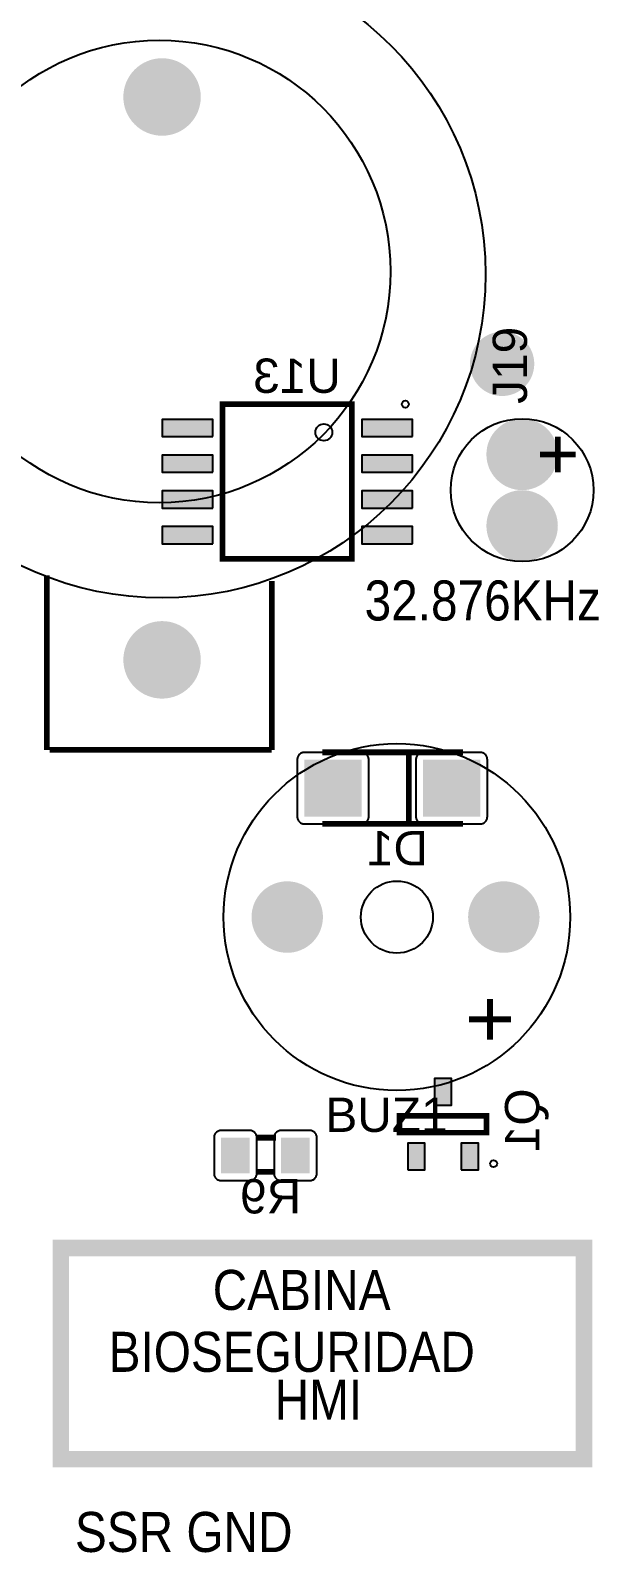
# Model space of a CAD drawing. Header units: inches. Extents: x 15 to 148, y 10 to 111.
# Drawn here: x 133.797 to 135.327, y 98.32 to 102.417 of the extents above; entities that cross this region are included whole.
import ezdxf

# ---------------------------------------------------------------- set-up
doc = ezdxf.new("R2010")
doc.units = ezdxf.units.IN
doc.header["$MEASUREMENT"] = 0
doc.layers.add('BLK_12AWG', color=7, linetype='Continuous')

# ---------------------------------------------------------------- blocks, each defined once
blk = doc.blocks.new('RPAD')
blk.add_trace([(-0.5, -0.5), (-0.5, 0.5), (0.5, -0.5), (0.5, 0.5)])
blk = doc.blocks.new('EPAD')
at = {"const_width": 0.5}
blk.add_lwpolyline([(-0.25, 0, 1), (0.25, 0, 1)], format="xyb", close=True, dxfattribs=at)
blk = doc.blocks.new('CEGHHMI')
for points, const_width in [([(120.0541, 104.21), (119.873, 104.21), (119.873, 104.4265), (120.0541, 104.4265), (120.0541, 104.21)], 0.00787), ([(120.0541, 104.21), (119.873, 104.21), (119.873, 104.4265), (120.0541, 104.4265), (120.0541, 104.21)], 0.00787), ([(120.0541, 104.21), (119.873, 104.21), (119.873, 104.4265), (120.0541, 104.4265), (120.0541, 104.21)], 0.00787), ([(120.3423, 104.3812), (120.3423, 104.3312)], 0.008), ([(120.3423, 104.3812), (120.3423, 104.3312)], 0.008), ([(120.3423, 104.3812), (120.3423, 104.3312)], 0.008), ([(120.3673, 104.3562), (120.3173, 104.3562)], 0.008), ([(120.3673, 104.3562), (120.3173, 104.3562)], 0.008), ([(120.3673, 104.3562), (120.3173, 104.3562)], 0.008), ([(119.6269, 103.9428), (119.6269, 104.1869)], 0.008), ([(119.6269, 103.9428), (119.6269, 104.1869)], 0.008), ([(119.6269, 103.9428), (119.6269, 104.1869)], 0.008), ([(119.9419, 104.1791), (119.9419, 103.9428)], 0.008), ([(119.9419, 104.1791), (119.9419, 103.9428)], 0.008), ([(119.9419, 104.1791), (119.9419, 103.9428)], 0.008), ([(119.6309, 103.9428), (119.9419, 103.9428)], 0.008), ([(119.6309, 103.9428), (119.9419, 103.9428)], 0.008), ([(119.6309, 103.9428), (119.9419, 103.9428)], 0.008), ([(120.2096, 103.9394), (120.0126, 103.9394)], 0.008), ([(120.2096, 103.9394), (120.0126, 103.9394)], 0.008), ([(120.2096, 103.9394), (120.0126, 103.9394)], 0.008), ([(120.1336, 103.8394), (120.1336, 103.9394)], 0.008), ([(120.1336, 103.8394), (120.1336, 103.9394)], 0.008), ([(120.1336, 103.8394), (120.1336, 103.9394)], 0.008), ([(120.0126, 103.8394), (120.2096, 103.8394)], 0.008), ([(120.0126, 103.8394), (120.2096, 103.8394)], 0.008), ([(120.0126, 103.8394), (120.2096, 103.8394)], 0.008), ([(120.1205, 103.4074), (120.1205, 103.431), (120.2426, 103.431), (120.2426, 103.4074), (120.1205, 103.4074)], 0.00787), ([(120.1205, 103.4074), (120.1205, 103.431), (120.2426, 103.431), (120.2426, 103.4074), (120.1205, 103.4074)], 0.00787), ([(120.1205, 103.4074), (120.1205, 103.431), (120.2426, 103.431), (120.2426, 103.4074), (120.1205, 103.4074)], 0.00787), ([(119.92, 103.4004), (119.948, 103.4004)], 0.008), ([(119.92, 103.4004), (119.948, 103.4004)], 0.008), ([(119.92, 103.4004), (119.948, 103.4004)], 0.008), ([(119.92, 103.3524), (119.947, 103.3524)], 0.008), ([(119.92, 103.3524), (119.947, 103.3524)], 0.008), ([(119.92, 103.3524), (119.947, 103.3524)], 0.008), ([(119.6466, 102.9507), (120.3789, 102.9507), (120.3789, 103.246), (119.6466, 103.246), (119.6466, 102.9507)], 0.023), ([(119.6466, 102.9507), (120.3789, 102.9507), (120.3789, 103.246), (119.6466, 103.246), (119.6466, 102.9507)], 0.023), ([(119.6466, 102.9507), (120.3789, 102.9507), (120.3789, 103.246), (119.6466, 103.246), (119.6466, 102.9507)], 0.023)]:
    blk.add_lwpolyline(points, dxfattribs=dict(const_width=const_width))
for points in [[(119.8593, 104.3812), (119.8593, 104.4052), (119.7883, 104.4052), (119.7883, 104.3812), (119.8593, 104.3812)], [(120.1388, 104.3812), (120.1388, 104.4052), (120.0678, 104.4052), (120.0678, 104.3812), (120.1388, 104.3812)], [(119.8593, 104.3312), (119.8593, 104.3552), (119.7883, 104.3552), (119.7883, 104.3312), (119.8593, 104.3312)], [(120.1388, 104.3312), (120.1388, 104.3552), (120.0678, 104.3552), (120.0678, 104.3312), (120.1388, 104.3312)], [(119.8593, 104.2812), (119.8593, 104.3052), (119.7883, 104.3052), (119.7883, 104.2812), (119.8593, 104.2812)], [(120.1388, 104.2812), (120.1388, 104.3052), (120.0678, 104.3052), (120.0678, 104.2812), (120.1388, 104.2812)], [(119.8593, 104.2312), (119.8593, 104.2552), (119.7883, 104.2552), (119.7883, 104.2312), (119.8593, 104.2312)], [(120.1388, 104.2312), (120.1388, 104.2552), (120.0678, 104.2552), (120.0678, 104.2312), (120.1388, 104.2312)], [(119.9876, 103.8394), (120.0676, 103.8394), (120.0686, 103.8394), (120.0696, 103.8396), (120.0706, 103.8398), (120.0715, 103.8401), (120.0724, 103.8405), (120.0732, 103.841), (120.074, 103.8416), (120.0747, 103.8422), (120.0753, 103.843), (120.0759, 103.8437), (120.0764, 103.8445), (120.0768, 103.8454), (120.0772, 103.8463), (120.0774, 103.8473), (120.0775, 103.8483), (120.0776, 103.8494), (120.0776, 103.9294), (120.0775, 103.9304), (120.0774, 103.9314), (120.0772, 103.9324), (120.0768, 103.9333), (120.0764, 103.9342), (120.0759, 103.935), (120.0753, 103.9358), (120.0747, 103.9365), (120.074, 103.9371), (120.0732, 103.9377), (120.0724, 103.9382), (120.0715, 103.9386), (120.0706, 103.9389), (120.0696, 103.9392), (120.0686, 103.9393), (120.0676, 103.9394), (119.9876, 103.9394), (119.9866, 103.9393), (119.9855, 103.9392), (119.9846, 103.9389), (119.9837, 103.9386), (119.9828, 103.9382), (119.982, 103.9377), (119.9812, 103.9371), (119.9805, 103.9365), (119.9798, 103.9358), (119.9793, 103.935), (119.9788, 103.9342), (119.9784, 103.9333), (119.978, 103.9324), (119.9778, 103.9314), (119.9776, 103.9304), (119.9776, 103.9294), (119.9776, 103.8494), (119.9776, 103.8483), (119.9778, 103.8473), (119.978, 103.8463), (119.9784, 103.8454), (119.9788, 103.8445), (119.9793, 103.8437), (119.9798, 103.843), (119.9805, 103.8422), (119.9812, 103.8416), (119.982, 103.841), (119.9828, 103.8405), (119.9837, 103.8401), (119.9846, 103.8398), (119.9855, 103.8396), (119.9866, 103.8394), (119.9876, 103.8394)], [(120.1536, 103.8394), (120.2336, 103.8394), (120.2346, 103.8394), (120.2356, 103.8396), (120.2366, 103.8398), (120.2375, 103.8401), (120.2384, 103.8405), (120.2392, 103.841), (120.24, 103.8416), (120.2407, 103.8422), (120.2413, 103.843), (120.2419, 103.8437), (120.2424, 103.8445), (120.2428, 103.8454), (120.2432, 103.8463), (120.2434, 103.8473), (120.2435, 103.8483), (120.2436, 103.8494), (120.2436, 103.9294), (120.2435, 103.9304), (120.2434, 103.9314), (120.2432, 103.9324), (120.2428, 103.9333), (120.2424, 103.9342), (120.2419, 103.935), (120.2413, 103.9358), (120.2407, 103.9365), (120.24, 103.9371), (120.2392, 103.9377), (120.2384, 103.9382), (120.2375, 103.9386), (120.2366, 103.9389), (120.2356, 103.9392), (120.2346, 103.9393), (120.2336, 103.9394), (120.1536, 103.9394), (120.1526, 103.9393), (120.1515, 103.9392), (120.1506, 103.9389), (120.1497, 103.9386), (120.1488, 103.9382), (120.148, 103.9377), (120.1472, 103.9371), (120.1465, 103.9365), (120.1458, 103.9358), (120.1453, 103.935), (120.1448, 103.9342), (120.1444, 103.9333), (120.144, 103.9324), (120.1438, 103.9314), (120.1436, 103.9304), (120.1436, 103.9294), (120.1436, 103.8494), (120.1436, 103.8483), (120.1438, 103.8473), (120.144, 103.8463), (120.1444, 103.8454), (120.1448, 103.8445), (120.1453, 103.8437), (120.1458, 103.843), (120.1465, 103.8422), (120.1472, 103.8416), (120.148, 103.841), (120.1488, 103.8405), (120.1497, 103.8401), (120.1506, 103.8398), (120.1515, 103.8396), (120.1526, 103.8394), (120.1536, 103.8394)], [(120.1696, 103.446), (120.1936, 103.446), (120.1936, 103.483), (120.1696, 103.483), (120.1696, 103.446)], [(119.871, 103.3404), (119.911, 103.3404), (119.912, 103.3405), (119.913, 103.3406), (119.914, 103.3409), (119.9149, 103.3412), (119.9158, 103.3416), (119.9166, 103.3421), (119.9174, 103.3427), (119.9181, 103.3433), (119.9187, 103.344), (119.9193, 103.3448), (119.9198, 103.3456), (119.9202, 103.3465), (119.9205, 103.3474), (119.9208, 103.3484), (119.9209, 103.3494), (119.921, 103.3504), (119.921, 103.4004), (119.9209, 103.4015), (119.9208, 103.4025), (119.9205, 103.4034), (119.9202, 103.4044), (119.9198, 103.4052), (119.9193, 103.4061), (119.9187, 103.4068), (119.9181, 103.4075), (119.9174, 103.4082), (119.9166, 103.4087), (119.9158, 103.4092), (119.9149, 103.4097), (119.914, 103.41), (119.913, 103.4102), (119.912, 103.4104), (119.911, 103.4104), (119.871, 103.4104), (119.8699, 103.4104), (119.8689, 103.4102), (119.868, 103.41), (119.867, 103.4097), (119.8662, 103.4092), (119.8653, 103.4087), (119.8646, 103.4082), (119.8639, 103.4075), (119.8632, 103.4068), (119.8626, 103.4061), (119.8621, 103.4052), (119.8617, 103.4044), (119.8614, 103.4034), (119.8612, 103.4025), (119.861, 103.4015), (119.861, 103.4004), (119.861, 103.3504), (119.861, 103.3494), (119.8612, 103.3484), (119.8614, 103.3474), (119.8617, 103.3465), (119.8621, 103.3456), (119.8626, 103.3448), (119.8632, 103.344), (119.8639, 103.3433), (119.8646, 103.3427), (119.8653, 103.3421), (119.8662, 103.3416), (119.867, 103.3412), (119.868, 103.3409), (119.8689, 103.3406), (119.8699, 103.3405), (119.871, 103.3404)], [(119.955, 103.3404), (119.995, 103.3404), (119.996, 103.3405), (119.997, 103.3406), (119.998, 103.3409), (119.9989, 103.3412), (119.9998, 103.3416), (120.0006, 103.3421), (120.0014, 103.3427), (120.0021, 103.3433), (120.0027, 103.344), (120.0033, 103.3448), (120.0038, 103.3456), (120.0042, 103.3465), (120.0045, 103.3474), (120.0048, 103.3484), (120.0049, 103.3494), (120.005, 103.3504), (120.005, 103.4004), (120.0049, 103.4015), (120.0048, 103.4025), (120.0045, 103.4034), (120.0042, 103.4044), (120.0038, 103.4052), (120.0033, 103.4061), (120.0027, 103.4068), (120.0021, 103.4075), (120.0014, 103.4082), (120.0006, 103.4087), (119.9998, 103.4092), (119.9989, 103.4097), (119.998, 103.41), (119.997, 103.4102), (119.996, 103.4104), (119.995, 103.4104), (119.955, 103.4104), (119.9539, 103.4104), (119.9529, 103.4102), (119.952, 103.41), (119.951, 103.4097), (119.9502, 103.4092), (119.9493, 103.4087), (119.9486, 103.4082), (119.9479, 103.4075), (119.9472, 103.4068), (119.9466, 103.4061), (119.9461, 103.4052), (119.9457, 103.4044), (119.9454, 103.4034), (119.9452, 103.4025), (119.945, 103.4015), (119.945, 103.4004), (119.945, 103.3504), (119.945, 103.3494), (119.9452, 103.3484), (119.9454, 103.3474), (119.9457, 103.3465), (119.9461, 103.3456), (119.9466, 103.3448), (119.9472, 103.344), (119.9479, 103.3433), (119.9486, 103.3427), (119.9493, 103.3421), (119.9502, 103.3416), (119.951, 103.3412), (119.952, 103.3409), (119.9529, 103.3406), (119.9539, 103.3405), (119.955, 103.3404)], [(120.1322, 103.3555), (120.1562, 103.3555), (120.1562, 103.3925), (120.1322, 103.3925), (120.1322, 103.3555)], [(120.207, 103.3555), (120.231, 103.3555), (120.231, 103.3925), (120.207, 103.3925), (120.207, 103.3555)]]:
    blk.add_lwpolyline(points, close=True)
for centre, radius in [((119.7883, 104.6082), 0.4528), ((119.7883, 104.6082), 0.4528), ((119.7883, 104.6082), 0.4528), ((119.7844, 104.6121), 0.3236), ((119.7844, 104.6121), 0.3236), ((119.7844, 104.6121), 0.3236), ((120.1289, 104.4265), 0.00492), ((120.1289, 104.4265), 0.00492), ((120.1289, 104.4265), 0.00492), ((120.2923, 104.3062), 0.1), ((120.2923, 104.3062), 0.1), ((120.2923, 104.3062), 0.1), ((120.0147, 104.3871), 0.0118), ((120.0147, 104.3871), 0.0118), ((120.0147, 104.3871), 0.0118), ((120.117, 103.709), 0.2426), ((120.117, 103.709), 0.2426), ((120.117, 103.709), 0.2426), ((120.117, 103.709), 0.0504), ((120.117, 103.709), 0.0504), ((120.117, 103.709), 0.0504), ((120.2524, 103.3641), 0.00492), ((120.2524, 103.3641), 0.00492), ((120.2524, 103.3641), 0.00492)]:
    blk.add_circle(centre, radius)
for p, xscale, yscale in [((119.7883, 104.8562), 0.108425, 0.108425), ((120.2643, 104.4829), 0.09, 0.09), ((120.2923, 104.3562), 0.1, 0.1), ((120.2923, 104.2562), 0.1, 0.1), ((119.7883, 104.0688), 0.108425, 0.108425), ((119.9635, 103.709), 0.1, 0.1), ((120.2667, 103.709), 0.1, 0.1)]:
    blk.add_blockref('EPAD', p, dxfattribs=dict(xscale=xscale, yscale=yscale))
for p, xscale, yscale, rotation in [((119.8238, 104.3932), 0.024, 0.071, 270), ((120.1033, 104.3932), 0.024, 0.071, 270), ((119.8238, 104.3432), 0.024, 0.071, 270), ((120.1033, 104.3432), 0.024, 0.071, 270), ((119.8238, 104.2932), 0.024, 0.071, 270), ((120.1033, 104.2932), 0.024, 0.071, 270), ((119.8238, 104.2432), 0.024, 0.071, 270), ((120.1033, 104.2432), 0.024, 0.071, 270), ((120.0276, 103.8894), 0.08, 0.08, 180), ((120.1936, 103.8894), 0.08, 0.08, 180), ((120.1816, 103.4645), 0.024, 0.037, 180), ((119.891, 103.3754), 0.04, 0.05, 180), ((119.975, 103.3754), 0.04, 0.05, 180), ((120.1442, 103.374), 0.024, 0.037, 180), ((120.219, 103.374), 0.024, 0.037, 180)]:
    blk.add_blockref('RPAD', p, dxfattribs=dict(xscale=xscale, yscale=yscale, rotation=rotation))
for s, height, rotation, width, p in [('J19', 0.048, 90, 1.041667, (120.2991, 104.4269)), ('J19', 0.048, 90, 1.041667, (120.2991, 104.4269)), ('J19', 0.048, 90, 1.041667, (120.2991, 104.4269)), ('+', 0.08, 180, 1.125, (120.2824, 103.6045)), ('+', 0.08, 180, 1.125, (120.2824, 103.6045)), ('+', 0.08, 180, 1.125, (120.2824, 103.6045))]:
    blk.add_text(s, height=height, rotation=rotation, dxfattribs=dict(width=width)).set_placement(p)
at = {"text_generation_flag": 2, "width": 1.041667}
for s, p in [('U13', (120.0385, 104.4423)), ('U13', (120.0385, 104.4423)), ('U13', (120.0385, 104.4423)), ('D1', (120.1606, 103.7814)), ('D1', (120.1606, 103.7814)), ('D1', (120.1606, 103.7814)), ('R9', (119.983, 103.2944)), ('R9', (119.983, 103.2944)), ('R9', (119.983, 103.2944))]:
    blk.add_text(s, height=0.048, dxfattribs=at).set_placement(p)
for s, height, width, p in [('32.876KHz', 0.056, 0.892857, (120.0718, 104.1239)), ('32.876KHz', 0.056, 0.892857, (120.0718, 104.1239)), ('32.876KHz', 0.056, 0.892857, (120.0718, 104.1239)), ('BUZ1', 0.048, 1.041667, (120.017, 103.4084)), ('BUZ1', 0.048, 1.041667, (120.017, 103.4084)), ('BUZ1', 0.048, 1.041667, (120.017, 103.4084)), ('CABINA', 0.056, 0.892857, (119.8592, 103.1594)), ('CABINA', 0.056, 0.892857, (119.8592, 103.1594)), ('CABINA', 0.056, 0.892857, (119.8592, 103.1594)), ('BIOSEGURIDAD', 0.056, 0.892857, (119.7135, 103.0728)), ('BIOSEGURIDAD', 0.056, 0.892857, (119.7135, 103.0728)), ('BIOSEGURIDAD', 0.056, 0.892857, (119.7135, 103.0728)), ('HMI', 0.056, 0.892857, (119.9458, 103.0058)), ('HMI', 0.056, 0.892857, (119.9458, 103.0058)), ('HMI', 0.056, 0.892857, (119.9458, 103.0058)), ('SSR GND', 0.056, 0.892857, (119.6663, 102.8208)), ('SSR GND', 0.056, 0.892857, (119.6663, 102.8208)), ('SSR GND', 0.056, 0.892857, (119.6663, 102.8208))]:
    blk.add_text(s, height=height, dxfattribs=dict(width=width)).set_placement(p)
blk.add_text('Q1', height=0.048, rotation=90, dxfattribs=at).set_placement((120.3163, 103.4692))
blk.add_text('Q1', height=0.048, rotation=90, dxfattribs=at).set_placement((120.3163, 103.4692))
blk.add_text('Q1', height=0.048, rotation=90, dxfattribs=at).set_placement((120.3163, 103.4692))

msp = doc.modelspace()

# ---------------------------------------------------------------- block references
at = {"layer": 'BLK_12AWG', "xscale": 1.92375, "yscale": 1.92375, "zscale": 1.92375}
msp.add_blockref('CEGHHMI', (-96.2915, -99.4795), dxfattribs=at)

doc.saveas('drawing.dxf')
